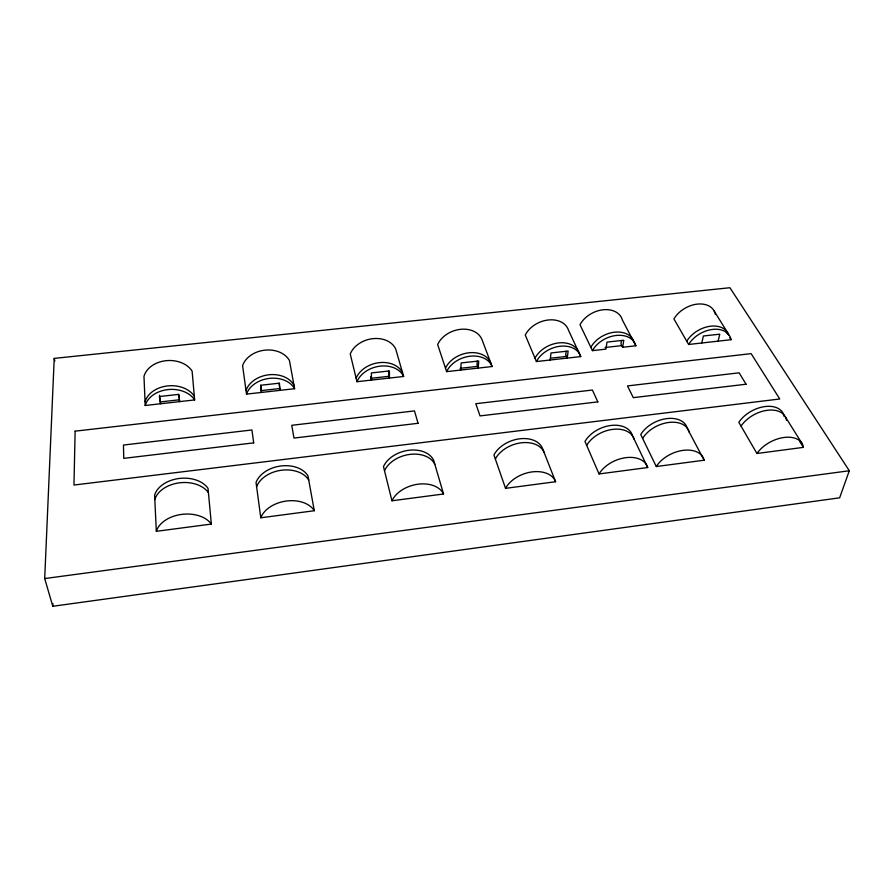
<?xml version="1.0" encoding="UTF-8"?>
<svg xmlns="http://www.w3.org/2000/svg" width="894" height="894" viewBox="0 0 894 894"><rect width="100%" height="100%" fill="white"/><g stroke="black" fill="none" stroke-linecap="round" stroke-linejoin="round"><path stroke-width="1.34" d="M52.791 606.277L44.7 578.552L54.221 358.393L729.929 287.723L849.3 470.758L839.634 497.824L52.791 606.277L52.891 603.506M477.251 361.12L477.027 364.663L478.256 368.093L478.715 360.997L461.125 362.953L460.756 370.06L460.164 368.328L477.642 366.372M550.179 360.014L550.995 352.951L568.137 351.051L567.243 358.103L565.734 354.75L566.181 351.23M621.542 340.491L620.961 344L622.637 347.263L635.869 345.788L622.436 320.141A23.691 17.265 -26.6 0 0 603.104 309.771A23.691 17.265 -26.6 0 0 580.005 324.712L592.42 350.638L605.92 349.129L607.004 342.111L623.788 340.245L622.637 347.263M701.812 342.994L703.354 335.999L719.759 334.177L718.139 341.15M44.7 578.552L849.3 470.758M391.952 500.785L443.547 493.991L433.635 460.231A26.921 18.863 -15.2 0 0 408.714 450.285A26.921 18.863 -15.2 0 0 383.47 466.601L391.952 500.785A27.725 18.863 -15.3 0 1 418.012 484.213A27.725 18.863 -15.3 0 1 443.547 493.991M599.047 473.954L647.703 467.54L632.371 435.479A26.351 17.701 -23.4 0 0 610.792 425.477A26.351 17.701 -23.4 0 0 584.978 441.491L599.047 473.954A27.111 17.668 -23.1 0 1 625.711 457.683A27.111 17.668 -23.1 0 1 647.703 467.54M656.285 466.534L704.148 460.22L687.374 428.617A26.284 17.321 -25.2 0 0 666.701 418.615A26.284 17.321 -25.2 0 0 640.73 434.54L656.285 466.534A27.032 17.277 -24.8 0 1 683.105 450.364A27.032 17.277 -24.8 0 1 704.148 460.22M784.161 416.559A26.25 16.617 -27.9 0 0 765.052 406.546A26.25 16.617 -27.9 0 0 738.835 422.314L756.939 453.493L803.415 447.358L799.739 441.48M505.546 488.347L555.61 481.732L542.658 448.788A26.585 18.282 -19.9 0 0 519.548 438.82A26.585 18.282 -19.9 0 0 493.935 454.99L505.546 488.347A27.356 18.26 -19.8 0 1 531.997 471.92A27.356 18.26 -19.8 0 1 555.61 481.732M156.327 531.315L211.353 524.074L208.023 488.347A28.396 19.646 -5.2 0 0 179.113 478.48A28.396 19.646 -5.2 0 0 154.617 495.131L156.327 531.315A29.267 19.69 -5.8 0 1 181.594 514.408A29.267 19.69 -5.8 0 1 211.353 524.074M260.791 517.782L314.286 510.731L307.983 475.899A27.636 19.377 -9.5 0 0 280.861 465.986A27.636 19.377 -9.5 0 0 256.03 482.492L260.791 517.782A28.463 19.4 -9.8 0 1 286.426 501.02A28.463 19.4 -9.8 0 1 314.286 510.731M160.473 401.909L179.47 399.774L179.605 401.618L178.498 394.41L159.367 396.534L160.585 403.764L159.557 395.249M261.182 390.622L279.666 388.555M371.021 378.318L388.946 376.307M550.76 358.181L566.494 356.427M145.219 405.485L194.657 399.931L192.109 371.111A25.58 19.288 -2.5 0 0 165.982 360.695A25.58 19.288 -2.5 0 0 143.979 376.329L145.219 405.485A26.272 19.422 -3.2 0 1 167.837 389.594A26.272 19.422 -3.2 0 1 194.657 399.931M246.509 394.109L294.607 388.711L289.455 360.573A24.864 19.065 -7.9 0 0 264.903 350.157A24.864 19.065 -7.9 0 0 242.598 365.646L246.509 394.109A25.535 19.165 -8.4 0 1 269.452 378.374A25.535 19.165 -8.4 0 1 294.607 388.711M356.974 381.704L403.63 376.475L395.729 349.062A24.306 18.651 -14.5 0 0 372.854 338.658A24.306 18.651 -14.5 0 0 350.247 353.99L356.974 381.704A24.954 18.74 -14.6 0 1 380.241 366.138A24.954 18.74 -14.6 0 1 403.63 376.475M446.62 371.647L492.113 366.529L482.034 339.709A24.015 18.204 -19.6 0 0 460.499 329.327A24.015 18.204 -19.6 0 0 437.658 344.525L446.62 371.647A24.641 18.282 -19.5 0 1 470.132 356.203A24.641 18.282 -19.5 0 1 492.113 366.529M536.4 361.556L580.754 356.583L568.55 330.344A23.847 17.668 -24 0 0 548.335 319.974A23.847 17.668 -24 0 0 525.259 335.038L536.4 361.556A24.462 17.724 -23.7 0 1 560.147 346.257A24.462 17.724 -23.7 0 1 580.754 356.583M715.401 314.442A23.78 16.617 -29.7 0 0 697.342 304.105A23.78 16.617 -29.7 0 0 673.92 318.934L688.626 344.469L731.057 339.709L729.727 337.563M605.104 347.487L621.799 345.632M785.446 417.006L802.387 444.083M714.261 311.179L727.951 333.227M726.196 331.853L727.627 334.177M370.574 376.564L371.479 380.084L371.379 372.943L389.426 370.932L389.426 378.061L388.465 370.999M54.221 358.393L54.836 360.986M178.778 394.332L179.336 397.942M260.579 385.236L261.461 392.432L260.791 385.247L279.397 383.18L279.967 390.354L279.073 383.18M688.626 344.469A24.384 16.651 -29.2 0 1 712.73 329.405A24.384 16.651 -29.2 0 1 731.057 339.709M686.76 341.229A24.306 16.651 -29.3 0 1 710.004 326.288A24.306 16.651 -29.3 0 1 728.8 335.362M590.845 347.341A24.227 17.321 -26.2 0 1 614.524 332.199A24.227 17.321 -26.2 0 1 634.159 342.525M592.42 350.638A24.306 17.321 -26.1 0 1 616.189 335.462A24.306 17.321 -26.1 0 1 635.869 345.788M534.992 358.192A24.384 17.724 -23.8 0 1 558.638 342.916A24.384 17.724 -23.8 0 1 579.2 353.242M445.48 368.194A24.563 18.271 -19.5 0 1 468.903 352.784A24.563 18.271 -19.5 0 1 490.828 363.12M356.125 378.184A24.876 18.729 -14.6 0 1 379.302 362.64A24.876 18.729 -14.6 0 1 402.624 372.988M246.018 390.488A25.457 19.154 -8.3 0 1 268.87 374.776A25.457 19.154 -8.3 0 1 293.958 385.135M145.063 401.775A26.183 19.4 -3.1 0 1 167.603 385.917A26.183 19.4 -3.1 0 1 194.333 396.266M154.83 499.511A28.507 19.657 -5.2 0 1 179.415 482.827A28.507 19.657 -5.2 0 1 208.425 492.672M256.612 486.761A27.736 19.377 -9.5 0 1 281.543 470.222A27.736 19.377 -9.5 0 1 308.754 480.112M384.498 470.747A27.021 18.863 -15.2 0 1 409.843 454.398A27.021 18.863 -15.2 0 1 434.842 464.321M495.343 459.035A26.675 18.271 -19.9 0 1 521.057 442.832A26.675 18.271 -19.9 0 1 544.234 452.777M586.676 445.424A26.44 17.701 -23.3 0 1 612.602 429.388A26.44 17.701 -23.3 0 1 634.226 439.367M642.618 438.429A26.373 17.321 -25.2 0 1 668.69 422.46A26.373 17.321 -25.2 0 1 689.408 432.45M741.037 426.103A26.339 16.606 -27.9 0 1 767.354 410.29A26.339 16.606 -27.9 0 1 786.496 420.292M756.939 453.493A26.999 16.561 -27.5 0 1 784.016 437.468A26.999 16.561 -27.5 0 1 803.415 447.358M75.13 431.154L73.967 485.04L779.758 398.992L751.128 353.633L75.13 431.154M253.695 442.876L123.752 458.354L123.461 445.044L251.918 429.969L253.695 442.876M418.057 423.298L293.981 438.071L291.757 425.298L414.481 410.905L418.057 423.298M597.84 401.875L480.033 415.911L475.798 403.708L592.387 390.03L597.84 401.875M746.065 384.219L633.298 397.651L627.487 385.917L739.137 372.82L746.065 384.219"/></g></svg>
